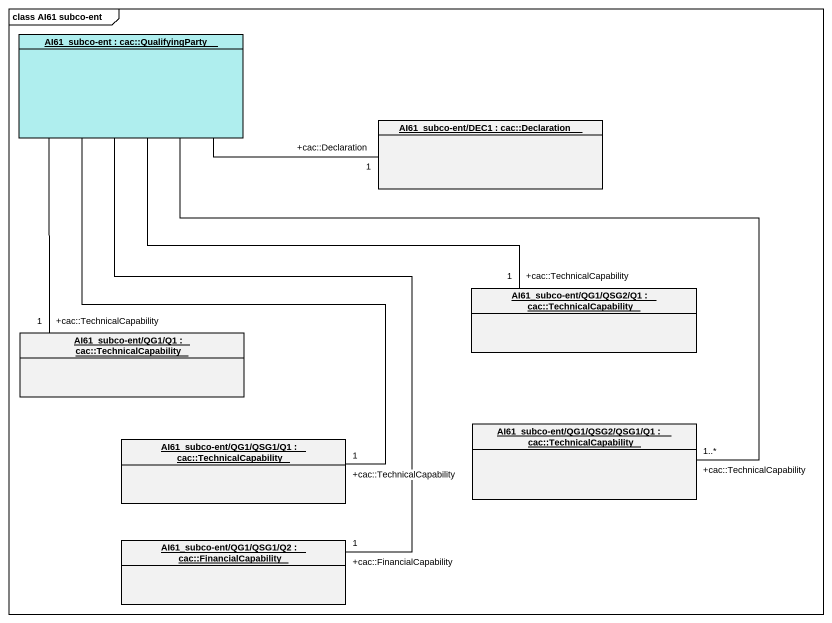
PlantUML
@startuml
mainframe class AI61 subco-ent
hide circle
hide empty members
object "AI61_subco-ent : cac::QualifyingParty" as AI61_subco_ent #AFEEEE
object "AI61_subco-ent/DEC1 : cac::Declaration" as AI61_subco_ent_DEC1
object "AI61_subco-ent/QG1/QSG2/Q1 : cac::TechnicalCapability" as AI61_subco_ent_QG1_QSG2_Q1
object "AI61_subco-ent/QG1/Q1 : cac::TechnicalCapability" as AI61_subco_ent_QG1_Q1
object "AI61_subco-ent/QG1/QSG2/QSG1/Q1 : cac::TechnicalCapability" as AI61_subco_ent_QG1_QSG2
object "AI61_subco-ent/QG1/QSG1/Q1 : cac::TechnicalCapability" as AI61_subco_ent_QG1_QSG1_Q1
object "AI61_subco-ent/QG1/QSG1/Q2 : cac::FinancialCapability" as AI61_subco_ent_QG1_QSG1_Q2
AI61_subco_ent -right- "+cac::Declaration\n1" AI61_subco_ent_DEC1
AI61_subco_ent -right- "+cac::TechnicalCapability\n1" AI61_subco_ent_QG1_QSG2_Q1
AI61_subco_ent -- "+cac::TechnicalCapability\n1" AI61_subco_ent_QG1_Q1
AI61_subco_ent -- "+cac::TechnicalCapability\n1..*" AI61_subco_ent_QG1_QSG2
AI61_subco_ent -- "+cac::TechnicalCapability\n1" AI61_subco_ent_QG1_QSG1_Q1
AI61_subco_ent -- "+cac::FinancialCapability\n1" AI61_subco_ent_QG1_QSG1_Q2
@enduml
